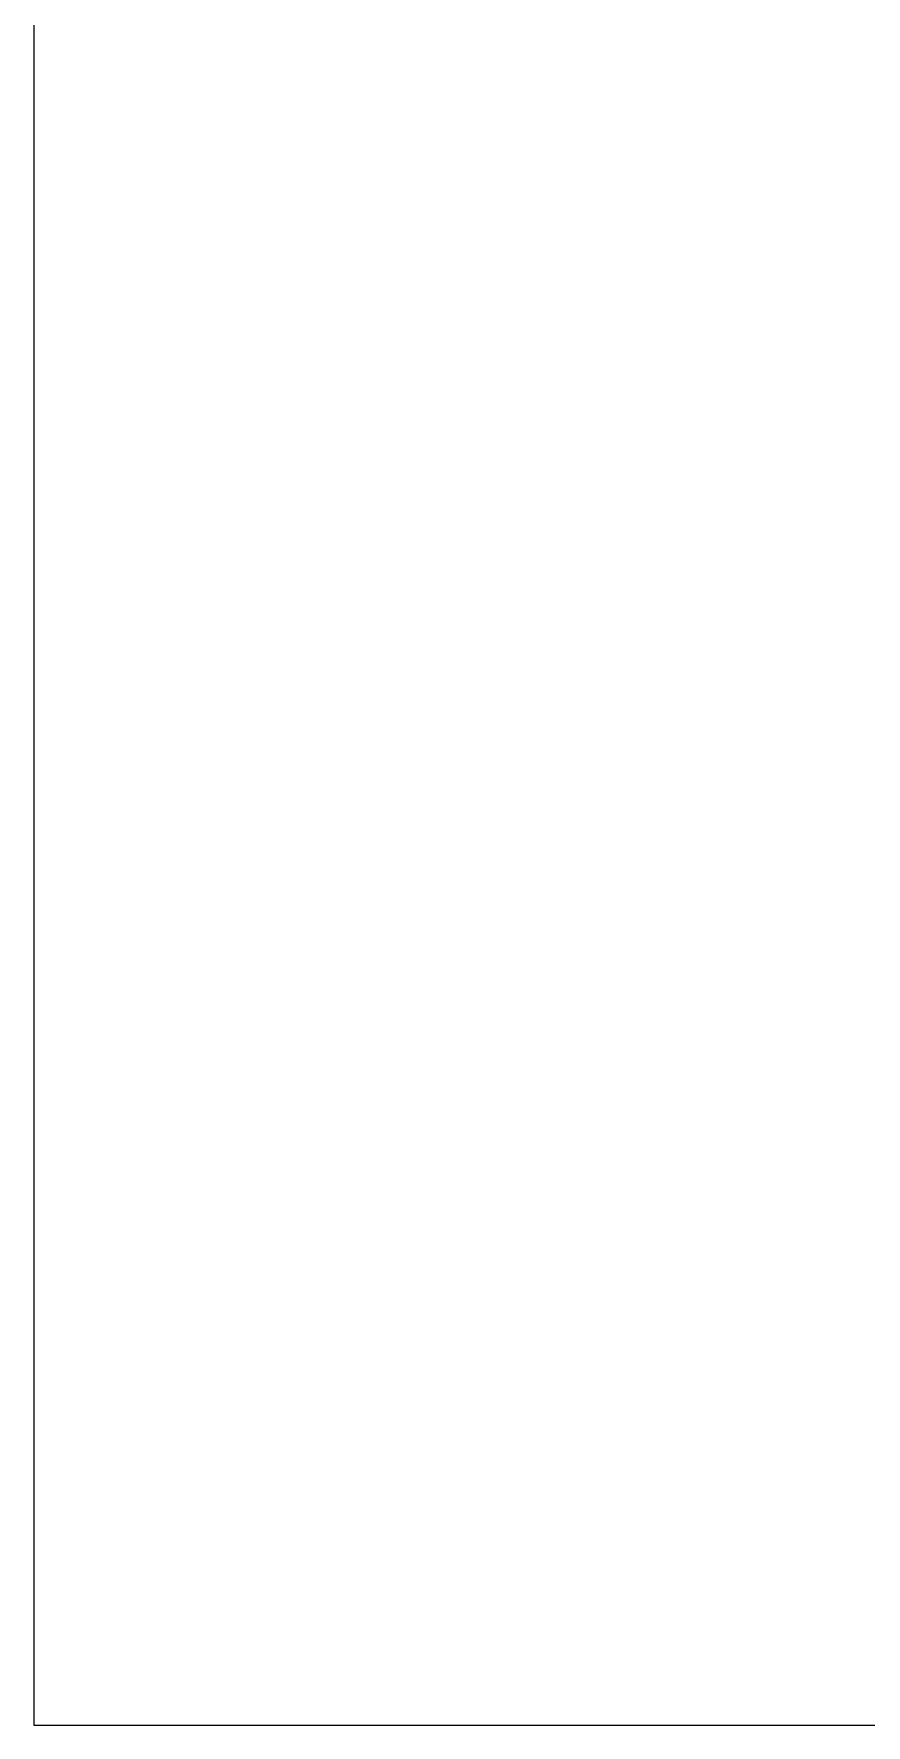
# Paper-space layout 'GS_Template' of a CAD drawing. Header units: millimetres. Extents: x -16 to 424, y -14 to 299.
# Drawn here: x 10 to 15.39, y 4 to 14.96 of the extents above; entities that cross this region are included whole.
import ezdxf
from ezdxf.enums import TextEntityAlignment as Align

# ---------------------------------------------------------------- set-up
doc = ezdxf.new("R2010")
doc.units = ezdxf.units.MM
doc.layers.add('Border', color=160, linetype='Continuous')
doc.layers.add('TEXT_18', color=7, linetype='Continuous')
doc.styles.add('Arial1.80mm', font='arial.ttf', dxfattribs={"height": 1.8})

# ---------------------------------------------------------------- blocks, each defined once
blk = doc.blocks.new('GS_titleblock')
at = {"layer": 'Border'}
blk.add_lwpolyline([(10, 4), (398, 4), (398, 281), (10, 281)], close=True, dxfattribs=at)
at = {"layer": 'DEFPOINTS', "style": 'Arial1.80mm'}
blk.add_attdef('TOTALNUMBEROFSHEETS', text='', height=1.8, dxfattribs=at).set_placement((380.5, 14.415), align=Align.MIDDLE_CENTER)
at = {"layer": 'TEXT_18', "style": 'Arial1.80mm'}
for tag, p in [('TITLE', (298, 15.944)), ('PROJECT', (298, 11.602))]:
    blk.add_attdef(tag, text='', height=1.8, dxfattribs=at).set_placement(p, align=Align.MIDDLE_CENTER)

psp = doc.layouts.new('GS_Template')

# ---------------------------------------------------------------- block references
psp.add_blockref('GS_titleblock', (0, 0))

doc.saveas('drawing.dxf')
